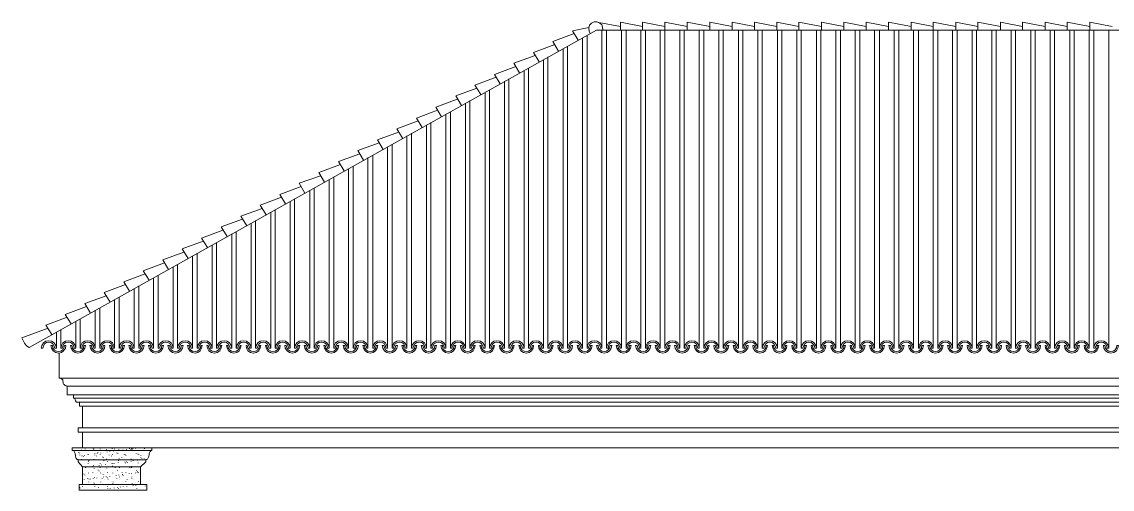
# Model space of a CAD drawing. Header units: millimetres. Extents: x -84511 to -57795, y -17083 to -534.
# Drawn here: x -84183 to -71087, y -6149 to -534 of the extents above; entities that cross this region are included whole.
import ezdxf

# ---------------------------------------------------------------- set-up
doc = ezdxf.new("R2010")
doc.units = ezdxf.units.MM
for name, color, linetype, lineweight in [('A-ALV-___-___-EXI', 250, 'Continuous', 25), ('A-COB-___-___-EXI', 250, 'Continuous', 13), ('A-PIL-___-___-EXI', 250, 'Continuous', 13)]:
    doc.layers.add(name, color=color, linetype=linetype, lineweight=lineweight)

msp = doc.modelspace()

# ---------------------------------------------------------------- linework, layer by layer
at = {"layer": 'A-ALV-___-___-EXI', "color": 18, "lineweight": 9, "flags": 128}
msp.add_lwpolyline([(-83453, -5882), (-83506, -5818), (-83506, -5795), (-83510, -5791), (-83517, -5791), (-83521, -5787), (-83529, -5780), (-83533, -5772), (-83536, -5764), (-83540, -5757), (-83540, -5738), (-83544, -5730), (-83544, -5719), (-83548, -5711), (-83552, -5704), (-83555, -5696), (-83559, -5688), (-83567, -5685), (-83578, -5685), (-83578, -5650), (-58546, -5650)], dxfattribs=at)
at = {"layer": 'A-COB-___-___-EXI', "color": 18, "lineweight": 9}
for p, q in [((-77253, -542), (-76994, -591)), ((-77215, -4456), (-77215, -633)), ((-77161, -4456), (-77161, -633)), ((-76982, -4456), (-76982, -633)), ((-76926, -4456), (-76926, -633)), ((-76747, -4456), (-76747, -633)), ((-76693, -4456), (-76693, -633)), ((-76515, -4456), (-76515, -633)), ((-76279, -4456), (-76279, -633)), ((-76226, -4456), (-76226, -633)), ((-76047, -4456), (-76047, -633)), ((-75990, -4456), (-75990, -633)), ((-75811, -4456), (-75811, -633)), ((-75758, -4456), (-75758, -633)), ((-75575, -4456), (-75575, -633)), ((-75522, -4456), (-75522, -633)), ((-75343, -4456), (-75343, -633)), ((-75290, -4456), (-75290, -633)), ((-75107, -4456), (-75107, -633)), ((-75054, -4456), (-75054, -633)), ((-74875, -4456), (-74875, -633)), ((-74822, -4456), (-74822, -633)), ((-74640, -4456), (-74640, -633)), ((-74586, -4456), (-74586, -633)), ((-74408, -4456), (-74408, -633)), ((-74350, -4456), (-74350, -633)), ((-74172, -4456), (-74172, -633)), ((-74119, -4456), (-74119, -633)), ((-73940, -4456), (-73940, -633)), ((-73883, -4456), (-73883, -633)), ((-73651, -4456), (-73651, -633)), ((-73472, -4456), (-73472, -633)), ((-73415, -4456), (-73415, -633)), ((-73183, -4456), (-73183, -633)), ((-73004, -4456), (-73004, -633)), ((-72947, -4456), (-72947, -633)), ((-72768, -4456), (-72768, -633)), ((-72715, -4456), (-72715, -633)), ((-72532, -4456), (-72532, -633)), ((-72479, -4456), (-72479, -633)), ((-72300, -4456), (-72300, -633)), ((-72247, -4456), (-72247, -633)), ((-72064, -4456), (-72064, -633)), ((-72011, -4456), (-72011, -633)), ((-71832, -4456), (-71832, -633)), ((-71779, -4456), (-71779, -633)), ((-71597, -4456), (-71597, -633)), ((-71543, -4456), (-71543, -633)), ((-71365, -4456), (-71365, -633)), ((-71308, -4456), (-71308, -633)), ((-71129, -4456), (-71129, -633)), ((-77450, -4456), (-77450, -728)), ((-77393, -4456), (-77393, -698)), ((-77682, -4456), (-77682, -858)), ((-77629, -4456), (-77629, -827)), ((-77918, -4456), (-77918, -987)), ((-77865, -4456), (-77865, -957)), ((-78150, -4456), (-78150, -1120)), ((-78097, -4456), (-78097, -1090)), ((-78386, -4456), (-78386, -1249)), ((-78333, -4456), (-78333, -1219)), ((-78618, -4456), (-78618, -1383)), ((-78565, -4456), (-78565, -1352)), ((-78854, -4456), (-78854, -1512)), ((-78801, -4456), (-78801, -1481)), ((-79090, -4456), (-79090, -1645)), ((-79033, -4456), (-79033, -1615)), ((-79322, -4456), (-79322, -1774)), ((-79269, -4456), (-79269, -1744)), ((-79558, -4456), (-79558, -1904)), ((-79501, -4456), (-79501, -1873)), ((-79790, -4456), (-79790, -2037)), ((-79736, -4456), (-79736, -2006)), ((-80026, -4456), (-80026, -2166)), ((-79969, -4456), (-79969, -2136)), ((-80258, -4456), (-80258, -2299)), ((-80204, -4456), (-80204, -2269)), ((-80493, -4456), (-80493, -2429)), ((-80436, -4456), (-80436, -2398)), ((-80725, -4456), (-80725, -2562)), ((-80672, -4456), (-80672, -2531)), ((-80961, -4456), (-80961, -2691)), ((-80908, -4456), (-80908, -2661)), ((-81193, -4456), (-81193, -2820)), ((-81140, -4456), (-81140, -2790)), ((-81429, -4456), (-81429, -2954)), ((-81376, -4456), (-81376, -2923)), ((-81661, -4456), (-81661, -3083)), ((-81608, -4456), (-81608, -3052)), ((-81897, -4456), (-81897, -3216)), ((-81844, -4456), (-81844, -3185)), ((-82133, -4456), (-82133, -3345)), ((-82076, -4456), (-82076, -3315)), ((-82365, -4456), (-82365, -3478)), ((-82312, -4456), (-82312, -3448)), ((-82601, -4456), (-82601, -3608)), ((-82544, -4456), (-82544, -3577)), ((-82833, -4456), (-82833, -3737)), ((-82779, -4456), (-82779, -3707)), ((-83068, -4456), (-83068, -3870)), ((-83012, -4456), (-83012, -3840)), ((-83301, -4456), (-83301, -4000)), ((-83247, -4456), (-83247, -3969)), ((-83536, -4456), (-83536, -4133)), ((-83483, -4456), (-83483, -4102)), ((-83768, -4456), (-83768, -4262)), ((-83715, -4456), (-83715, -4232)), ((-83453, -5411), (-83453, -5152)), ((-83453, -5650), (-83453, -5464))]:
    msp.add_line(p, q, dxfattribs=at)
at = {"layer": 'A-COB-___-___-EXI', "color": 18, "lineweight": 9, "flags": 128}
for points in [[(-83867, -4216), (-84183, -4330), (-84149, -4395), (-84126, -4426), (-84096, -4445), (-77279, -633), (-65556, -633), (-58246, -4410), (-58188, -4311), (-58584, -4148)], [(-77500, -755), (-77568, -641), (-77374, -603)], [(-77203, -633), (-77207, -599), (-77218, -569), (-77245, -546), (-77275, -534), (-77310, -534), (-77340, -549), (-77363, -576), (-77374, -610), (-77370, -645), (-77355, -675)], [(-76994, -633), (-76994, -538), (-76728, -591)], [(-76728, -633), (-76728, -538), (-76458, -591)], [(-76458, -4456), (-76458, -633), (-76458, -538), (-76191, -591)], [(-76191, -633), (-76191, -538), (-75921, -591)], [(-75651, -591), (-75921, -538), (-75921, -633)], [(-75385, -591), (-75651, -538), (-75651, -633)], [(-75385, -633), (-75385, -538), (-75115, -591)], [(-74849, -591), (-75115, -538), (-75115, -633)], [(-74579, -591), (-74849, -538), (-74849, -633)], [(-74312, -591), (-74579, -538), (-74579, -633)], [(-74312, -633), (-74312, -538), (-74042, -591)], [(-74042, -633), (-74042, -538), (-73772, -591)], [(-73704, -633), (-73704, -4456), (-73712, -4422), (-73731, -4391), (-73761, -4372), (-73795, -4365), (-73829, -4372), (-73856, -4391), (-73879, -4422), (-73883, -4456)], [(-73772, -633), (-73772, -538), (-73502, -591)], [(-73502, -633), (-73502, -538), (-73236, -591)], [(-73236, -4456), (-73236, -633), (-73236, -538), (-72966, -591)], [(-72966, -633), (-72966, -538), (-72700, -591)], [(-72430, -591), (-72700, -538), (-72700, -629)], [(-72163, -591), (-72430, -538), (-72430, -629)], [(-72163, -629), (-72163, -538), (-71893, -591)], [(-71893, -629), (-71893, -538), (-71627, -591)], [(-71627, -629), (-71627, -538), (-71357, -591)], [(-71357, -629), (-71357, -538), (-71087, -591)], [(-77736, -888), (-77804, -770), (-77549, -675)], [(-77781, -808), (-78036, -903), (-77968, -1017)], [(-78017, -938), (-78272, -1033), (-78204, -1147)], [(-78249, -1071), (-78504, -1166), (-78436, -1280)], [(-78671, -1409), (-78740, -1295), (-78485, -1200)], [(-78903, -1538), (-78972, -1424), (-78717, -1333)], [(-79143, -1675), (-79212, -1558), (-78953, -1462)], [(-79375, -1805), (-79444, -1691), (-79189, -1596)], [(-79611, -1934), (-79679, -1820), (-79421, -1725)], [(-79657, -1858), (-79911, -1953), (-79843, -2067)], [(-79889, -1987), (-80147, -2082), (-80079, -2197)], [(-80124, -2120), (-80379, -2212), (-80311, -2326)], [(-80547, -2459), (-80615, -2345), (-80356, -2250)], [(-80783, -2592), (-80851, -2474), (-80596, -2383)], [(-81015, -2721), (-81083, -2607), (-80828, -2512)], [(-81250, -2851), (-81319, -2737), (-81064, -2642)], [(-81482, -2984), (-81551, -2870), (-81296, -2775)], [(-81532, -2904), (-81787, -2999), (-81718, -3113)], [(-81768, -3037), (-82023, -3132), (-81954, -3246)], [(-82003, -3170), (-82258, -3262), (-82186, -3376)], [(-82422, -3509), (-82490, -3395), (-82236, -3300)], [(-82654, -3638), (-82726, -3524), (-82471, -3429)], [(-82890, -3771), (-82958, -3657), (-82703, -3562)], [(-83122, -3901), (-83194, -3787), (-82939, -3691)], [(-83171, -3825), (-83426, -3920), (-83358, -4034)], [(-83407, -3954), (-83662, -4049), (-83590, -4163)], [(-83822, -4292), (-83894, -4178), (-83639, -4083)], [(-83951, -4456), (-83932, -4456), (-83951, -4456), (-83943, -4422), (-83924, -4391), (-83894, -4372), (-83860, -4365), (-83826, -4372), (-83795, -4391), (-83776, -4422), (-83768, -4456), (-83787, -4456), (-83795, -4429), (-83810, -4403), (-83833, -4388), (-83860, -4384), (-83886, -4388), (-83909, -4403), (-83924, -4429), (-83932, -4456)], [(-83654, -4422), (-83670, -4422), (-83677, -4452), (-83692, -4475), (-83715, -4490), (-83742, -4494), (-83768, -4490), (-83795, -4475), (-83810, -4452), (-83814, -4422), (-83833, -4422), (-83825, -4456), (-83806, -4486), (-83776, -4505), (-83742, -4513), (-83708, -4505), (-83681, -4486), (-83658, -4456), (-83654, -4422)], [(-83734, -4513), (-83734, -4814), (-58356, -4814), (-58356, -4384)], [(-83696, -4456), (-83715, -4456), (-83696, -4456), (-83692, -4429), (-83677, -4403), (-83654, -4388), (-83624, -4384), (-83597, -4388), (-83574, -4403), (-83559, -4429), (-83555, -4456), (-83536, -4456), (-83544, -4422), (-83563, -4391), (-83590, -4372), (-83624, -4365), (-83658, -4372), (-83689, -4391), (-83708, -4422), (-83715, -4456)], [(-83418, -4422), (-83438, -4422), (-83441, -4452), (-83457, -4475), (-83479, -4490), (-83510, -4494), (-83536, -4490), (-83559, -4475), (-83574, -4452), (-83582, -4422), (-83597, -4422), (-83590, -4456), (-83571, -4486), (-83544, -4505), (-83510, -4513), (-83476, -4505), (-83445, -4486), (-83426, -4456), (-83419, -4422)], [(-83483, -4456), (-83476, -4422), (-83457, -4391), (-83426, -4372), (-83392, -4365), (-83358, -4372), (-83327, -4391), (-83308, -4422), (-83301, -4456), (-83320, -4456), (-83323, -4429), (-83342, -4403), (-83365, -4388), (-83392, -4384), (-83418, -4388), (-83441, -4403), (-83457, -4429), (-83464, -4456), (-83483, -4456), (-83464, -4456)], [(-83186, -4422), (-83202, -4422), (-83209, -4452), (-83225, -4475), (-83247, -4490), (-83274, -4494), (-83301, -4490), (-83323, -4475), (-83342, -4452), (-83346, -4422), (-83365, -4422), (-83358, -4456), (-83339, -4486), (-83308, -4505), (-83274, -4513), (-83240, -4505), (-83209, -4486), (-83190, -4456), (-83186, -4422)], [(-83247, -4456), (-83240, -4422), (-83221, -4391), (-83190, -4372), (-83156, -4365), (-83122, -4372), (-83095, -4391), (-83076, -4422), (-83069, -4456), (-83084, -4456), (-83091, -4429), (-83107, -4403), (-83129, -4388), (-83156, -4384), (-83186, -4388), (-83209, -4403), (-83224, -4429), (-83228, -4456), (-83247, -4456), (-83228, -4456), (-83247, -4456), (-83228, -4456)], [(-82951, -4422), (-82970, -4422), (-82973, -4452), (-82989, -4475), (-83011, -4490), (-83042, -4494), (-83069, -4490), (-83091, -4475), (-83107, -4452), (-83110, -4422), (-83129, -4422), (-83122, -4456), (-83103, -4486), (-83076, -4505), (-83042, -4513), (-83008, -4505), (-82977, -4486), (-82958, -4456), (-82951, -4422)], [(-82996, -4456), (-82989, -4429), (-82973, -4403), (-82951, -4388), (-82924, -4384), (-82897, -4388), (-82871, -4403), (-82856, -4429), (-82852, -4456), (-82833, -4456), (-82840, -4422), (-82859, -4391), (-82890, -4372), (-82924, -4365), (-82958, -4372), (-82989, -4391), (-83008, -4422), (-83011, -4456), (-82996, -4456), (-83011, -4456)], [(-82715, -4422), (-82734, -4422), (-82741, -4452), (-82757, -4475), (-82779, -4490), (-82806, -4494), (-82833, -4490), (-82856, -4475), (-82875, -4452), (-82878, -4422), (-82897, -4422), (-82890, -4456), (-82871, -4486), (-82840, -4505), (-82806, -4513), (-82772, -4505), (-82741, -4486), (-82722, -4456), (-82715, -4422)], [(-82760, -4456), (-82779, -4456), (-82760, -4456), (-82757, -4429), (-82741, -4403), (-82719, -4388), (-82688, -4384), (-82662, -4388), (-82639, -4403), (-82624, -4429), (-82616, -4456), (-82601, -4456), (-82604, -4422), (-82627, -4391), (-82654, -4372), (-82688, -4365), (-82722, -4372), (-82753, -4391), (-82772, -4422), (-82779, -4456)], [(-82483, -4422), (-82502, -4422), (-82506, -4452), (-82521, -4475), (-82544, -4490), (-82574, -4494), (-82601, -4490), (-82624, -4475), (-82639, -4452), (-82643, -4422), (-82662, -4422), (-82654, -4456), (-82635, -4486), (-82608, -4505), (-82574, -4513), (-82536, -4505), (-82509, -4486), (-82490, -4456), (-82483, -4422)], [(-82544, -4456), (-82528, -4456), (-82544, -4456), (-82540, -4422), (-82517, -4391), (-82490, -4372), (-82456, -4365), (-82422, -4372), (-82391, -4391), (-82372, -4422), (-82365, -4456), (-82384, -4456), (-82388, -4429), (-82403, -4403), (-82429, -4388), (-82456, -4384), (-82483, -4388), (-82506, -4403), (-82521, -4429), (-82528, -4456)], [(-82266, -4422), (-82274, -4452), (-82289, -4475), (-82312, -4490), (-82338, -4494), (-82365, -4490), (-82388, -4475), (-82403, -4452), (-82410, -4422), (-82430, -4422), (-82422, -4456), (-82403, -4486), (-82372, -4505), (-82338, -4513), (-82304, -4505), (-82274, -4486), (-82255, -4456), (-82247, -4422), (-82266, -4422)], [(-82312, -4456), (-82293, -4456), (-82312, -4456), (-82304, -4422), (-82285, -4391), (-82255, -4372), (-82220, -4365), (-82186, -4372), (-82156, -4391), (-82137, -4422), (-82133, -4456), (-82148, -4456), (-82156, -4429), (-82171, -4403), (-82194, -4388), (-82220, -4384), (-82247, -4388), (-82274, -4403), (-82289, -4429), (-82293, -4456)], [(-82015, -4422), (-82034, -4422), (-82038, -4452), (-82053, -4475), (-82076, -4490), (-82102, -4494), (-82133, -4490), (-82156, -4475), (-82171, -4452), (-82175, -4422), (-82194, -4422), (-82186, -4456), (-82167, -4486), (-82137, -4505), (-82102, -4513), (-82068, -4505), (-82042, -4486), (-82023, -4456), (-82015, -4422)], [(-82076, -4456), (-82060, -4456), (-82076, -4456), (-82068, -4422), (-82049, -4391), (-82023, -4372), (-81988, -4365), (-81954, -4372), (-81924, -4391), (-81905, -4422), (-81897, -4456), (-81916, -4456), (-81920, -4429), (-81935, -4403), (-81958, -4388), (-81988, -4384), (-82015, -4388), (-82038, -4403), (-82053, -4429), (-82060, -4456)], [(-81779, -4422), (-81798, -4422), (-81802, -4452), (-81821, -4475), (-81844, -4490), (-81870, -4494), (-81897, -4490), (-81920, -4475), (-81935, -4452), (-81943, -4422), (-81962, -4422), (-81954, -4456), (-81935, -4486), (-81905, -4505), (-81870, -4513), (-81836, -4505), (-81806, -4486), (-81787, -4456), (-81779, -4422)], [(-81844, -4456), (-81825, -4456), (-81844, -4456), (-81836, -4422), (-81817, -4391), (-81787, -4372), (-81752, -4365), (-81718, -4372), (-81688, -4391), (-81669, -4422), (-81661, -4456), (-81680, -4456), (-81688, -4429), (-81703, -4403), (-81726, -4388), (-81752, -4384), (-81779, -4388), (-81802, -4403), (-81821, -4429), (-81825, -4456)], [(-81547, -4422), (-81562, -4422), (-81570, -4452), (-81585, -4475), (-81608, -4490), (-81635, -4494), (-81665, -4490), (-81688, -4475), (-81703, -4452), (-81707, -4422), (-81726, -4422), (-81718, -4456), (-81699, -4486), (-81669, -4505), (-81635, -4513), (-81600, -4505), (-81574, -4486), (-81555, -4456), (-81547, -4422)], [(-81608, -4456), (-81589, -4456), (-81608, -4456), (-81600, -4422), (-81581, -4391), (-81555, -4372), (-81520, -4365), (-81486, -4372), (-81456, -4391), (-81437, -4422), (-81429, -4456), (-81448, -4456), (-81452, -4429), (-81467, -4403), (-81490, -4388), (-81520, -4384), (-81547, -4388), (-81570, -4403), (-81585, -4429), (-81589, -4456)], [(-81311, -4422), (-81330, -4422), (-81334, -4452), (-81349, -4475), (-81376, -4490), (-81403, -4494), (-81429, -4490), (-81452, -4475), (-81467, -4452), (-81475, -4422), (-81490, -4422), (-81486, -4456), (-81467, -4486), (-81437, -4505), (-81402, -4513), (-81368, -4505), (-81338, -4486), (-81319, -4456), (-81311, -4422)], [(-81376, -4456), (-81357, -4456), (-81376, -4456), (-81368, -4422), (-81349, -4391), (-81319, -4372), (-81285, -4365), (-81250, -4372), (-81220, -4391), (-81201, -4422), (-81193, -4456), (-81212, -4456), (-81220, -4429), (-81235, -4403), (-81258, -4388), (-81285, -4384), (-81311, -4388), (-81334, -4403), (-81349, -4429), (-81357, -4456)], [(-81079, -4422), (-81094, -4422), (-81102, -4452), (-81117, -4475), (-81140, -4490), (-81167, -4494), (-81193, -4490), (-81220, -4475), (-81235, -4452), (-81239, -4422), (-81258, -4422), (-81250, -4456), (-81231, -4486), (-81201, -4505), (-81167, -4513), (-81132, -4505), (-81106, -4486), (-81083, -4456), (-81079, -4422)], [(-81140, -4456), (-81132, -4422), (-81113, -4391), (-81087, -4372), (-81049, -4365), (-81015, -4372), (-80988, -4391), (-80969, -4422), (-80961, -4456), (-80980, -4456), (-80984, -4429), (-80999, -4403), (-81022, -4388), (-81049, -4384), (-81079, -4388), (-81102, -4403), (-81117, -4429), (-81121, -4456), (-81140, -4456)], [(-80843, -4422), (-80862, -4422), (-80866, -4452), (-80881, -4475), (-80904, -4490), (-80935, -4494), (-80961, -4490), (-80984, -4475), (-80999, -4452), (-81007, -4422), (-81022, -4422), (-81018, -4456), (-80995, -4486), (-80969, -4505), (-80935, -4513), (-80900, -4505), (-80870, -4486), (-80851, -4456), (-80843, -4422)], [(-80908, -4456), (-80889, -4456), (-80908, -4456), (-80900, -4422), (-80881, -4391), (-80851, -4372), (-80817, -4365), (-80783, -4372), (-80752, -4391), (-80733, -4422), (-80725, -4456), (-80744, -4456), (-80748, -4429), (-80767, -4403), (-80790, -4388), (-80817, -4384), (-80843, -4388), (-80866, -4403), (-80881, -4429), (-80889, -4456)], [(-80611, -4422), (-80627, -4422), (-80634, -4452), (-80649, -4475), (-80672, -4490), (-80699, -4494), (-80725, -4490), (-80752, -4475), (-80767, -4452), (-80771, -4422), (-80790, -4422), (-80782, -4456), (-80763, -4486), (-80733, -4505), (-80699, -4513), (-80665, -4505), (-80634, -4486), (-80615, -4456), (-80611, -4422)], [(-80672, -4456), (-80653, -4456), (-80672, -4456), (-80665, -4422), (-80646, -4391), (-80615, -4372), (-80581, -4365), (-80547, -4372), (-80520, -4391), (-80501, -4422), (-80493, -4456), (-80512, -4456), (-80516, -4429), (-80531, -4403), (-80554, -4388), (-80581, -4384), (-80611, -4388), (-80634, -4403), (-80649, -4429), (-80653, -4456)], [(-80376, -4422), (-80395, -4422), (-80398, -4452), (-80414, -4475), (-80436, -4490), (-80467, -4494), (-80493, -4490), (-80516, -4475), (-80531, -4452), (-80539, -4422), (-80554, -4422), (-80547, -4456), (-80528, -4486), (-80501, -4505), (-80467, -4513), (-80433, -4505), (-80402, -4486), (-80383, -4456), (-80375, -4422)], [(-80436, -4456), (-80421, -4456), (-80436, -4456), (-80433, -4422), (-80414, -4391), (-80383, -4372), (-80349, -4365), (-80315, -4372), (-80284, -4391), (-80265, -4422), (-80258, -4456), (-80277, -4456), (-80280, -4429), (-80299, -4403), (-80322, -4388), (-80349, -4384), (-80375, -4388), (-80398, -4403), (-80414, -4429), (-80421, -4456), (-80436, -4456), (-80421, -4456)], [(-80140, -4422), (-80159, -4422), (-80166, -4452), (-80182, -4475), (-80204, -4490), (-80231, -4494), (-80258, -4490), (-80280, -4475), (-80299, -4452), (-80303, -4422), (-80322, -4422), (-80315, -4456), (-80296, -4486), (-80265, -4505), (-80231, -4513), (-80197, -4505), (-80166, -4486), (-80147, -4456), (-80140, -4422)], [(-80204, -4456), (-80197, -4422), (-80178, -4391), (-80147, -4372), (-80113, -4365), (-80079, -4372), (-80052, -4391), (-80033, -4422), (-80026, -4456), (-80041, -4456), (-80048, -4429), (-80064, -4403), (-80086, -4388), (-80113, -4384), (-80143, -4388), (-80166, -4403), (-80181, -4429), (-80185, -4456), (-80204, -4456), (-80185, -4456)], [(-79908, -4422), (-79927, -4422), (-79930, -4452), (-79946, -4475), (-79969, -4490), (-79999, -4494), (-80026, -4490), (-80048, -4475), (-80064, -4452), (-80067, -4422), (-80086, -4422), (-80079, -4456), (-80060, -4486), (-80033, -4505), (-79999, -4513), (-79965, -4505), (-79934, -4486), (-79915, -4456), (-79908, -4422)], [(-79953, -4456), (-79968, -4456), (-79953, -4456), (-79946, -4429), (-79930, -4403), (-79908, -4388), (-79881, -4384), (-79854, -4388), (-79828, -4403), (-79813, -4429), (-79809, -4456), (-79790, -4456), (-79797, -4422), (-79816, -4391), (-79847, -4372), (-79881, -4365), (-79915, -4372), (-79942, -4391), (-79965, -4422), (-79969, -4456)], [(-79672, -4422), (-79691, -4422), (-79698, -4452), (-79714, -4475), (-79736, -4490), (-79763, -4494), (-79790, -4490), (-79813, -4475), (-79828, -4452), (-79835, -4422), (-79854, -4422), (-79847, -4456), (-79828, -4486), (-79797, -4505), (-79763, -4513), (-79729, -4505), (-79698, -4486), (-79679, -4456), (-79672, -4422)], [(-79736, -4456), (-79729, -4422), (-79710, -4391), (-79679, -4372), (-79645, -4365), (-79611, -4372), (-79584, -4391), (-79562, -4422), (-79558, -4456), (-79573, -4456), (-79581, -4429), (-79596, -4403), (-79619, -4388), (-79645, -4384), (-79672, -4388), (-79698, -4403), (-79714, -4429), (-79717, -4456), (-79736, -4456), (-79717, -4456)], [(-79440, -4422), (-79459, -4422), (-79463, -4452), (-79478, -4475), (-79501, -4490), (-79527, -4494), (-79558, -4490), (-79581, -4475), (-79596, -4452), (-79600, -4422), (-79619, -4422), (-79611, -4456), (-79592, -4486), (-79565, -4505), (-79527, -4513), (-79493, -4505), (-79466, -4486), (-79447, -4456), (-79440, -4422)], [(-79501, -4456), (-79497, -4422), (-79474, -4391), (-79447, -4372), (-79413, -4365), (-79379, -4372), (-79348, -4391), (-79329, -4422), (-79322, -4456), (-79341, -4456), (-79345, -4429), (-79360, -4403), (-79383, -4388), (-79413, -4384), (-79440, -4388), (-79463, -4403), (-79478, -4429), (-79485, -4456), (-79501, -4456), (-79485, -4456)], [(-79204, -4422), (-79223, -4422), (-79227, -4452), (-79246, -4475), (-79269, -4490), (-79295, -4494), (-79322, -4490), (-79345, -4475), (-79360, -4452), (-79368, -4422), (-79386, -4422), (-79379, -4456), (-79360, -4486), (-79330, -4505), (-79295, -4513), (-79261, -4505), (-79231, -4486), (-79212, -4456), (-79204, -4422)], [(-79269, -4456), (-79261, -4422), (-79242, -4391), (-79212, -4372), (-79177, -4365), (-79143, -4372), (-79113, -4391), (-79094, -4422), (-79090, -4456), (-79105, -4456), (-79113, -4429), (-79128, -4403), (-79151, -4388), (-79177, -4384), (-79204, -4388), (-79231, -4403), (-79246, -4429), (-79250, -4456), (-79269, -4456), (-79250, -4456)], [(-78972, -4422), (-78991, -4422), (-78995, -4452), (-79010, -4475), (-79033, -4490), (-79059, -4494), (-79090, -4490), (-79113, -4475), (-79128, -4452), (-79132, -4422), (-79151, -4422), (-79143, -4456), (-79124, -4486), (-79094, -4505), (-79059, -4513), (-79025, -4505), (-78999, -4486), (-78980, -4456), (-78972, -4422)], [(-79033, -4456), (-79025, -4422), (-79006, -4391), (-78980, -4372), (-78945, -4365), (-78911, -4372), (-78881, -4391), (-78862, -4422), (-78854, -4456), (-78873, -4456), (-78877, -4429), (-78892, -4403), (-78915, -4388), (-78945, -4384), (-78972, -4388), (-78995, -4403), (-79010, -4429), (-79018, -4456), (-79033, -4456), (-79018, -4456)], [(-78736, -4422), (-78755, -4422), (-78759, -4452), (-78778, -4475), (-78801, -4490), (-78827, -4494), (-78854, -4490), (-78877, -4475), (-78892, -4452), (-78900, -4422), (-78915, -4422), (-78911, -4456), (-78892, -4486), (-78862, -4505), (-78827, -4513), (-78793, -4505), (-78763, -4486), (-78744, -4456), (-78736, -4422)], [(-78801, -4456), (-78793, -4422), (-78774, -4391), (-78744, -4372), (-78709, -4365), (-78675, -4372), (-78645, -4391), (-78626, -4422), (-78618, -4456), (-78637, -4456), (-78645, -4429), (-78660, -4403), (-78683, -4388), (-78709, -4384), (-78736, -4388), (-78759, -4403), (-78778, -4429), (-78782, -4456), (-78801, -4456), (-78782, -4456)], [(-78504, -4422), (-78519, -4422), (-78527, -4452), (-78542, -4475), (-78565, -4490), (-78592, -4494), (-78622, -4490), (-78645, -4475), (-78660, -4452), (-78664, -4422), (-78683, -4422), (-78675, -4456), (-78656, -4486), (-78626, -4505), (-78592, -4513), (-78557, -4505), (-78531, -4486), (-78512, -4456), (-78504, -4422)], [(-78565, -4456), (-78557, -4422), (-78538, -4391), (-78512, -4372), (-78477, -4365), (-78443, -4372), (-78413, -4391), (-78394, -4422), (-78386, -4456), (-78405, -4456), (-78409, -4429), (-78424, -4403), (-78447, -4388), (-78477, -4384), (-78504, -4388), (-78527, -4403), (-78542, -4429), (-78546, -4456), (-78565, -4456), (-78546, -4456)], [(-78268, -4422), (-78287, -4422), (-78291, -4452), (-78306, -4475), (-78333, -4490), (-78360, -4494), (-78386, -4490), (-78409, -4475), (-78424, -4452), (-78432, -4422), (-78447, -4422), (-78443, -4456), (-78420, -4486), (-78394, -4505), (-78360, -4513), (-78325, -4505), (-78295, -4486), (-78276, -4456), (-78268, -4422)], [(-78333, -4456), (-78325, -4422), (-78306, -4391), (-78276, -4372), (-78242, -4365), (-78207, -4372), (-78177, -4391), (-78158, -4422), (-78150, -4456), (-78169, -4456), (-78177, -4429), (-78192, -4403), (-78215, -4388), (-78242, -4384), (-78268, -4388), (-78291, -4403), (-78306, -4429), (-78314, -4456), (-78333, -4456)], [(-78036, -4422), (-78051, -4422), (-78059, -4452), (-78074, -4475), (-78097, -4490), (-78124, -4494), (-78150, -4490), (-78177, -4475), (-78192, -4452), (-78196, -4422), (-78215, -4422), (-78207, -4456), (-78188, -4486), (-78158, -4505), (-78124, -4513), (-78089, -4505), (-78063, -4486), (-78040, -4456), (-78036, -4422)], [(-78097, -4456), (-78089, -4422), (-78070, -4391), (-78044, -4372), (-78006, -4365), (-77972, -4372), (-77945, -4391), (-77926, -4422), (-77918, -4456), (-77937, -4456), (-77941, -4429), (-77956, -4403), (-77979, -4388), (-78006, -4384), (-78036, -4388), (-78059, -4403), (-78074, -4429), (-78078, -4456), (-78097, -4456), (-78078, -4456)], [(-77800, -4422), (-77819, -4422), (-77823, -4452), (-77838, -4475), (-77861, -4490), (-77892, -4494), (-77918, -4490), (-77941, -4475), (-77956, -4452), (-77964, -4422), (-77979, -4422), (-77975, -4456), (-77952, -4486), (-77926, -4505), (-77892, -4513), (-77857, -4505), (-77827, -4486), (-77808, -4456), (-77800, -4422)], [(-77865, -4456), (-77857, -4422), (-77838, -4391), (-77808, -4372), (-77774, -4365), (-77740, -4372), (-77709, -4391), (-77690, -4422), (-77682, -4456), (-77701, -4456), (-77705, -4429), (-77724, -4403), (-77747, -4388), (-77774, -4384), (-77800, -4388), (-77823, -4403), (-77838, -4429), (-77846, -4456), (-77865, -4456), (-77846, -4456)], [(-77568, -4422), (-77584, -4422), (-77591, -4452), (-77606, -4475), (-77629, -4490), (-77656, -4494), (-77682, -4490), (-77709, -4475), (-77724, -4452), (-77728, -4422), (-77747, -4422), (-77740, -4456), (-77720, -4486), (-77690, -4505), (-77656, -4513), (-77622, -4505), (-77591, -4486), (-77572, -4456), (-77568, -4422)], [(-77629, -4456), (-77622, -4422), (-77603, -4391), (-77572, -4372), (-77538, -4365), (-77504, -4372), (-77477, -4391), (-77458, -4422), (-77450, -4456), (-77466, -4456), (-77473, -4429), (-77488, -4403), (-77511, -4388), (-77538, -4384), (-77568, -4388), (-77591, -4403), (-77606, -4429), (-77610, -4456), (-77629, -4456), (-77610, -4456)], [(-77333, -4422), (-77352, -4422), (-77355, -4452), (-77371, -4475), (-77393, -4490), (-77424, -4494), (-77450, -4490), (-77473, -4475), (-77488, -4452), (-77496, -4422), (-77511, -4422), (-77504, -4456), (-77485, -4486), (-77458, -4505), (-77424, -4513), (-77390, -4505), (-77359, -4486), (-77340, -4456), (-77333, -4422)], [(-77393, -4456), (-77390, -4422), (-77371, -4391), (-77340, -4372), (-77306, -4365), (-77272, -4372), (-77241, -4391), (-77222, -4422), (-77215, -4456), (-77234, -4456), (-77237, -4429), (-77253, -4403), (-77279, -4388), (-77306, -4384), (-77332, -4388), (-77355, -4403), (-77371, -4429), (-77378, -4456), (-77393, -4456), (-77378, -4456)], [(-77097, -4422), (-77116, -4422), (-77123, -4452), (-77139, -4475), (-77161, -4490), (-77188, -4494), (-77215, -4490), (-77237, -4475), (-77256, -4452), (-77260, -4422), (-77279, -4422), (-77272, -4456), (-77253, -4486), (-77222, -4505), (-77188, -4513), (-77154, -4505), (-77123, -4486), (-77104, -4456), (-77097, -4422)], [(-77161, -4456), (-77154, -4422), (-77135, -4391), (-77104, -4372), (-77070, -4365), (-77036, -4372), (-77009, -4391), (-76986, -4422), (-76983, -4456), (-76998, -4456), (-77005, -4429), (-77021, -4403), (-77043, -4388), (-77070, -4384), (-77100, -4388), (-77123, -4403), (-77138, -4429), (-77142, -4456), (-77161, -4456), (-77142, -4456)], [(-76865, -4422), (-76884, -4422), (-76887, -4452), (-76903, -4475), (-76926, -4490), (-76956, -4494), (-76983, -4490), (-77005, -4475), (-77021, -4452), (-77024, -4422), (-77043, -4422), (-77036, -4456), (-77017, -4486), (-76990, -4505), (-76956, -4513), (-76922, -4505), (-76891, -4486), (-76872, -4456), (-76865, -4422)], [(-76926, -4456), (-76922, -4422), (-76899, -4391), (-76872, -4372), (-76838, -4365), (-76804, -4372), (-76773, -4391), (-76754, -4422), (-76747, -4456), (-76766, -4456), (-76770, -4429), (-76785, -4403), (-76811, -4388), (-76838, -4384), (-76865, -4388), (-76887, -4403), (-76903, -4429), (-76910, -4456), (-76925, -4456), (-76910, -4456)], [(-76629, -4422), (-76648, -4422), (-76655, -4452), (-76671, -4475), (-76693, -4490), (-76720, -4494), (-76747, -4490), (-76770, -4475), (-76785, -4452), (-76792, -4422), (-76811, -4422), (-76804, -4456), (-76785, -4486), (-76754, -4505), (-76720, -4513), (-76686, -4505), (-76655, -4486), (-76636, -4456), (-76629, -4422)], [(-76674, -4456), (-76671, -4429), (-76655, -4403), (-76629, -4388), (-76602, -4384), (-76576, -4388), (-76553, -4403), (-76538, -4429), (-76530, -4456), (-76515, -4456), (-76519, -4422), (-76541, -4391), (-76568, -4372), (-76602, -4365), (-76636, -4372), (-76667, -4391), (-76686, -4422), (-76693, -4456), (-76674, -4456), (-76693, -4456)], [(-76397, -4422), (-76416, -4422), (-76420, -4452), (-76435, -4475), (-76458, -4490), (-76484, -4494), (-76515, -4490), (-76538, -4475), (-76553, -4452), (-76557, -4422), (-76576, -4422), (-76568, -4456), (-76549, -4486), (-76522, -4505), (-76484, -4513), (-76450, -4505), (-76423, -4486), (-76404, -4456), (-76397, -4422)], [(-76442, -4456), (-76458, -4456), (-76442, -4456), (-76435, -4429), (-76420, -4403), (-76397, -4388), (-76370, -4384), (-76340, -4388), (-76317, -4403), (-76302, -4429), (-76298, -4456), (-76279, -4456), (-76287, -4422), (-76305, -4391), (-76336, -4372), (-76370, -4365), (-76404, -4372), (-76431, -4391), (-76454, -4422), (-76458, -4456)], [(-76161, -4422), (-76180, -4422), (-76184, -4452), (-76203, -4475), (-76226, -4490), (-76252, -4494), (-76279, -4490), (-76302, -4475), (-76317, -4452), (-76325, -4422), (-76344, -4422), (-76336, -4456), (-76317, -4486), (-76286, -4505), (-76252, -4513), (-76218, -4505), (-76188, -4486), (-76169, -4456), (-76161, -4422)], [(-76226, -4456), (-76207, -4456), (-76226, -4456), (-76218, -4422), (-76199, -4391), (-76169, -4372), (-76134, -4365), (-76100, -4372), (-76070, -4391), (-76051, -4422), (-76047, -4456), (-76062, -4456), (-76070, -4429), (-76085, -4403), (-76108, -4388), (-76134, -4384), (-76161, -4388), (-76188, -4403), (-76203, -4429), (-76207, -4456)], [(-75929, -4422), (-75944, -4422), (-75952, -4452), (-75967, -4475), (-75990, -4490), (-76017, -4494), (-76047, -4490), (-76070, -4475), (-76085, -4452), (-76089, -4422), (-76108, -4422), (-76100, -4456), (-76081, -4486), (-76051, -4505), (-76017, -4513), (-75982, -4505), (-75956, -4486), (-75937, -4456), (-75929, -4422)], [(-75990, -4456), (-75975, -4456), (-75990, -4456), (-75982, -4422), (-75963, -4391), (-75937, -4372), (-75902, -4365), (-75868, -4372), (-75838, -4391), (-75819, -4422), (-75811, -4456), (-75830, -4456), (-75834, -4429), (-75849, -4403), (-75872, -4388), (-75902, -4384), (-75929, -4388), (-75952, -4403), (-75967, -4429), (-75975, -4456)], [(-75693, -4422), (-75712, -4422), (-75716, -4452), (-75731, -4475), (-75758, -4490), (-75785, -4494), (-75811, -4490), (-75834, -4475), (-75849, -4452), (-75857, -4422), (-75872, -4422), (-75868, -4456), (-75849, -4486), (-75819, -4505), (-75784, -4513), (-75750, -4505), (-75720, -4486), (-75701, -4456), (-75693, -4422)], [(-75758, -4456), (-75739, -4456), (-75758, -4456), (-75750, -4422), (-75731, -4391), (-75701, -4372), (-75667, -4365), (-75632, -4372), (-75602, -4391), (-75583, -4422), (-75575, -4456), (-75594, -4456), (-75602, -4429), (-75617, -4403), (-75640, -4388), (-75667, -4384), (-75693, -4388), (-75716, -4403), (-75735, -4429), (-75739, -4456)], [(-75461, -4422), (-75476, -4422), (-75484, -4452), (-75499, -4475), (-75522, -4490), (-75549, -4494), (-75579, -4490), (-75602, -4475), (-75617, -4452), (-75621, -4422), (-75640, -4422), (-75632, -4456), (-75613, -4486), (-75583, -4505), (-75549, -4513), (-75514, -4505), (-75488, -4486), (-75465, -4456), (-75461, -4422)], [(-75522, -4456), (-75503, -4456), (-75522, -4456), (-75514, -4422), (-75495, -4391), (-75469, -4372), (-75435, -4365), (-75397, -4372), (-75370, -4391), (-75351, -4422), (-75343, -4456), (-75362, -4456), (-75366, -4429), (-75381, -4403), (-75404, -4388), (-75435, -4384), (-75461, -4388), (-75484, -4403), (-75499, -4429), (-75503, -4456)], [(-75225, -4422), (-75244, -4422), (-75248, -4452), (-75263, -4475), (-75290, -4490), (-75317, -4494), (-75343, -4490), (-75366, -4475), (-75381, -4452), (-75389, -4422), (-75404, -4422), (-75400, -4456), (-75378, -4486), (-75351, -4505), (-75317, -4513), (-75282, -4505), (-75252, -4486), (-75233, -4456), (-75225, -4422)], [(-75290, -4456), (-75271, -4456), (-75290, -4456), (-75282, -4422), (-75263, -4391), (-75233, -4372), (-75199, -4365), (-75165, -4372), (-75134, -4391), (-75115, -4422), (-75107, -4456), (-75126, -4456), (-75134, -4429), (-75149, -4403), (-75172, -4388), (-75199, -4384), (-75225, -4388), (-75248, -4403), (-75263, -4429), (-75271, -4456)], [(-74993, -4422), (-75009, -4422), (-75016, -4452), (-75031, -4475), (-75054, -4490), (-75081, -4494), (-75107, -4490), (-75134, -4475), (-75149, -4452), (-75153, -4422), (-75172, -4422), (-75164, -4456), (-75145, -4486), (-75115, -4505), (-75081, -4513), (-75047, -4505), (-75020, -4486), (-74997, -4456), (-74993, -4422)], [(-75054, -4456), (-75035, -4456), (-75054, -4456), (-75047, -4422), (-75028, -4391), (-74997, -4372), (-74963, -4365), (-74929, -4372), (-74902, -4391), (-74883, -4422), (-74875, -4456), (-74894, -4456), (-74898, -4429), (-74914, -4403), (-74936, -4388), (-74963, -4384), (-74993, -4388), (-75016, -4403), (-75031, -4429), (-75035, -4456)], [(-74757, -4422), (-74777, -4422), (-74780, -4452), (-74796, -4475), (-74818, -4490), (-74849, -4494), (-74875, -4490), (-74898, -4475), (-74913, -4452), (-74921, -4422), (-74936, -4422), (-74932, -4456), (-74910, -4486), (-74883, -4505), (-74849, -4513), (-74815, -4505), (-74784, -4486), (-74765, -4456), (-74758, -4422)], [(-74822, -4456), (-74815, -4422), (-74796, -4391), (-74765, -4372), (-74731, -4365), (-74697, -4372), (-74666, -4391), (-74647, -4422), (-74640, -4456), (-74659, -4456), (-74662, -4429), (-74681, -4403), (-74704, -4388), (-74731, -4384), (-74758, -4388), (-74780, -4403), (-74796, -4429), (-74803, -4456), (-74822, -4456)], [(-74525, -4422), (-74541, -4422), (-74548, -4452), (-74564, -4475), (-74586, -4490), (-74613, -4494), (-74640, -4490), (-74666, -4475), (-74681, -4452), (-74685, -4422), (-74704, -4422), (-74697, -4456), (-74678, -4486), (-74647, -4505), (-74613, -4513), (-74579, -4505), (-74548, -4486), (-74529, -4456), (-74525, -4422)], [(-74586, -4456), (-74579, -4422), (-74560, -4391), (-74529, -4372), (-74495, -4365), (-74461, -4372), (-74434, -4391), (-74415, -4422), (-74408, -4456), (-74423, -4456), (-74430, -4429), (-74446, -4403), (-74468, -4388), (-74495, -4384), (-74526, -4388), (-74548, -4403), (-74563, -4429), (-74567, -4456), (-74586, -4456), (-74567, -4456)], [(-74290, -4422), (-74309, -4422), (-74312, -4452), (-74328, -4475), (-74351, -4490), (-74381, -4494), (-74408, -4490), (-74430, -4475), (-74446, -4452), (-74449, -4422), (-74468, -4422), (-74461, -4456), (-74442, -4486), (-74415, -4505), (-74381, -4513), (-74347, -4505), (-74316, -4486), (-74297, -4456), (-74290, -4422)], [(-74351, -4456), (-74347, -4422), (-74328, -4391), (-74297, -4372), (-74263, -4365), (-74229, -4372), (-74198, -4391), (-74179, -4422), (-74172, -4456), (-74191, -4456), (-74195, -4429), (-74210, -4403), (-74236, -4388), (-74263, -4384), (-74290, -4388), (-74312, -4403), (-74328, -4429), (-74335, -4456), (-74350, -4456), (-74335, -4456)], [(-74054, -4422), (-74073, -4422), (-74080, -4452), (-74096, -4475), (-74119, -4490), (-74145, -4494), (-74172, -4490), (-74195, -4475), (-74214, -4452), (-74217, -4422), (-74236, -4422), (-74229, -4456), (-74210, -4486), (-74179, -4505), (-74145, -4513), (-74111, -4505), (-74080, -4486), (-74061, -4456), (-74054, -4422)], [(-74119, -4456), (-74111, -4422), (-74092, -4391), (-74061, -4372), (-74027, -4365), (-73993, -4372), (-73966, -4391), (-73944, -4422), (-73940, -4456), (-73955, -4456), (-73963, -4429), (-73978, -4403), (-74001, -4388), (-74027, -4384), (-74058, -4388), (-74080, -4403), (-74096, -4429), (-74099, -4456), (-74118, -4456), (-74099, -4456)], [(-73822, -4422), (-73841, -4422), (-73845, -4452), (-73860, -4475), (-73883, -4490), (-73913, -4494), (-73940, -4490), (-73963, -4475), (-73978, -4452), (-73982, -4422), (-74001, -4422), (-73993, -4456), (-73974, -4486), (-73947, -4505), (-73913, -4513), (-73875, -4505), (-73848, -4486), (-73829, -4456), (-73822, -4422)], [(-73723, -4456), (-73704, -4456), (-73723, -4456), (-73727, -4429), (-73742, -4403), (-73769, -4388), (-73795, -4384), (-73822, -4388), (-73845, -4403), (-73860, -4429), (-73867, -4456), (-73883, -4456), (-73867, -4456)], [(-73586, -4422), (-73605, -4422), (-73613, -4452), (-73628, -4475), (-73651, -4490), (-73677, -4494), (-73704, -4490), (-73727, -4475), (-73742, -4452), (-73750, -4422), (-73769, -4422), (-73761, -4456), (-73742, -4486), (-73712, -4505), (-73677, -4513), (-73643, -4505), (-73613, -4486), (-73594, -4456), (-73586, -4422)], [(-73651, -4456), (-73643, -4422), (-73624, -4391), (-73594, -4372), (-73559, -4365), (-73525, -4372), (-73498, -4391), (-73476, -4422), (-73472, -4456), (-73487, -4456), (-73495, -4429), (-73510, -4403), (-73533, -4388), (-73559, -4384), (-73586, -4388), (-73613, -4403), (-73628, -4429), (-73632, -4456), (-73651, -4456)], [(-73354, -4422), (-73373, -4422), (-73377, -4452), (-73392, -4475), (-73415, -4490), (-73441, -4494), (-73472, -4490), (-73495, -4475), (-73510, -4452), (-73514, -4422), (-73533, -4422), (-73525, -4456), (-73506, -4486), (-73476, -4505), (-73441, -4513), (-73407, -4505), (-73381, -4486), (-73362, -4456), (-73354, -4422)], [(-73415, -4456), (-73407, -4422), (-73388, -4391), (-73362, -4372), (-73327, -4365), (-73293, -4372), (-73263, -4391), (-73244, -4422), (-73236, -4456), (-73255, -4456), (-73259, -4429), (-73274, -4403), (-73297, -4388), (-73327, -4384), (-73354, -4388), (-73377, -4403), (-73392, -4429), (-73400, -4456), (-73415, -4456), (-73400, -4456)], [(-73118, -4422), (-73137, -4422), (-73141, -4452), (-73160, -4475), (-73183, -4490), (-73209, -4494), (-73236, -4490), (-73259, -4475), (-73274, -4452), (-73282, -4422), (-73301, -4422), (-73293, -4456), (-73274, -4486), (-73244, -4505), (-73209, -4513), (-73175, -4505), (-73145, -4486), (-73126, -4456), (-73118, -4422)], [(-73183, -4456), (-73175, -4422), (-73156, -4391), (-73126, -4372), (-73092, -4365), (-73057, -4372), (-73027, -4391), (-73008, -4422), (-73004, -4456), (-73019, -4456), (-73027, -4429), (-73042, -4403), (-73065, -4388), (-73091, -4384), (-73118, -4388), (-73141, -4403), (-73160, -4429), (-73164, -4456), (-73183, -4456), (-73164, -4456)], [(-72886, -4422), (-72901, -4422), (-72909, -4452), (-72924, -4475), (-72947, -4490), (-72974, -4494), (-73004, -4490), (-73027, -4475), (-73042, -4452), (-73046, -4422), (-73065, -4422), (-73057, -4456), (-73038, -4486), (-73008, -4505), (-72974, -4513), (-72939, -4505), (-72913, -4486), (-72894, -4456), (-72886, -4422)], [(-72947, -4456), (-72939, -4422), (-72920, -4391), (-72894, -4372), (-72859, -4365), (-72825, -4372), (-72795, -4391), (-72776, -4422), (-72768, -4456), (-72787, -4456), (-72791, -4429), (-72806, -4403), (-72829, -4388), (-72859, -4384), (-72886, -4388), (-72909, -4403), (-72924, -4429), (-72928, -4456), (-72947, -4456), (-72928, -4456), (-72947, -4456), (-72928, -4456)], [(-72650, -4422), (-72669, -4422), (-72673, -4452), (-72688, -4475), (-72715, -4490), (-72742, -4494), (-72768, -4490), (-72791, -4475), (-72806, -4452), (-72814, -4422), (-72829, -4422), (-72825, -4456), (-72806, -4486), (-72776, -4505), (-72742, -4513), (-72707, -4505), (-72677, -4486), (-72658, -4456), (-72650, -4422)], [(-72696, -4456), (-72692, -4429), (-72673, -4403), (-72650, -4388), (-72624, -4384), (-72597, -4388), (-72574, -4403), (-72559, -4429), (-72551, -4456), (-72532, -4456), (-72540, -4422), (-72559, -4391), (-72589, -4372), (-72624, -4365), (-72658, -4372), (-72688, -4391), (-72707, -4422), (-72715, -4456), (-72696, -4456), (-72715, -4456)], [(-72418, -4422), (-72433, -4422), (-72441, -4452), (-72456, -4475), (-72479, -4490), (-72506, -4494), (-72536, -4490), (-72559, -4475), (-72574, -4452), (-72578, -4422), (-72597, -4422), (-72589, -4456), (-72570, -4486), (-72540, -4505), (-72506, -4513), (-72471, -4505), (-72445, -4486), (-72422, -4456), (-72418, -4422)], [(-72460, -4456), (-72479, -4456), (-72460, -4456), (-72456, -4429), (-72441, -4403), (-72418, -4388), (-72392, -4384), (-72361, -4388), (-72338, -4403), (-72323, -4429), (-72319, -4456), (-72300, -4456), (-72308, -4422), (-72327, -4391), (-72354, -4372), (-72392, -4365), (-72426, -4372), (-72452, -4391), (-72471, -4422), (-72479, -4456)], [(-72182, -4422), (-72201, -4422), (-72205, -4452), (-72220, -4475), (-72247, -4490), (-72274, -4494), (-72300, -4490), (-72323, -4475), (-72338, -4452), (-72346, -4422), (-72361, -4422), (-72357, -4456), (-72335, -4486), (-72308, -4505), (-72274, -4513), (-72239, -4505), (-72209, -4486), (-72190, -4456), (-72182, -4422)], [(-72247, -4456), (-72228, -4456), (-72247, -4456), (-72239, -4422), (-72220, -4391), (-72190, -4372), (-72156, -4365), (-72122, -4372), (-72091, -4391), (-72072, -4422), (-72064, -4456), (-72083, -4456), (-72091, -4429), (-72106, -4403), (-72129, -4388), (-72156, -4384), (-72182, -4388), (-72205, -4403), (-72220, -4429), (-72228, -4456)], [(-71966, -4422), (-71973, -4452), (-71988, -4475), (-72011, -4490), (-72038, -4494), (-72064, -4490), (-72091, -4475), (-72106, -4452), (-72110, -4422), (-72129, -4422), (-72122, -4456), (-72103, -4486), (-72072, -4505), (-72038, -4513), (-72004, -4505), (-71973, -4486), (-71954, -4456), (-71950, -4422), (-71966, -4422)], [(-72011, -4456), (-71992, -4456), (-72011, -4456), (-72004, -4422), (-71985, -4391), (-71954, -4372), (-71920, -4365), (-71886, -4372), (-71859, -4391), (-71840, -4422), (-71832, -4456), (-71851, -4456), (-71855, -4429), (-71871, -4403), (-71893, -4388), (-71920, -4384), (-71950, -4388), (-71973, -4403), (-71988, -4429), (-71992, -4456)], [(-71715, -4422), (-71734, -4422), (-71737, -4452), (-71753, -4475), (-71775, -4490), (-71806, -4494), (-71832, -4490), (-71855, -4475), (-71870, -4452), (-71878, -4422), (-71893, -4422), (-71886, -4456), (-71867, -4486), (-71840, -4505), (-71806, -4513), (-71772, -4505), (-71741, -4486), (-71722, -4456), (-71715, -4422)], [(-71779, -4456), (-71760, -4456), (-71779, -4456), (-71772, -4422), (-71753, -4391), (-71722, -4372), (-71688, -4365), (-71654, -4372), (-71623, -4391), (-71604, -4422), (-71597, -4456), (-71616, -4456), (-71619, -4429), (-71638, -4403), (-71661, -4388), (-71688, -4384), (-71715, -4388), (-71737, -4403), (-71753, -4429), (-71760, -4456)], [(-71479, -4422), (-71498, -4422), (-71505, -4452), (-71521, -4475), (-71543, -4490), (-71570, -4494), (-71597, -4490), (-71619, -4475), (-71638, -4452), (-71642, -4422), (-71661, -4422), (-71654, -4456), (-71635, -4486), (-71604, -4505), (-71570, -4513), (-71536, -4505), (-71505, -4486), (-71486, -4456), (-71479, -4422)], [(-71543, -4456), (-71524, -4456), (-71543, -4456), (-71536, -4422), (-71517, -4391), (-71486, -4372), (-71452, -4365), (-71418, -4372), (-71391, -4391), (-71372, -4422), (-71365, -4456), (-71380, -4456), (-71387, -4429), (-71403, -4403), (-71425, -4388), (-71452, -4384), (-71482, -4388), (-71505, -4403), (-71521, -4429), (-71524, -4456)], [(-71247, -4422), (-71266, -4422), (-71269, -4452), (-71285, -4475), (-71308, -4490), (-71338, -4494), (-71365, -4490), (-71387, -4475), (-71403, -4452), (-71406, -4422), (-71425, -4422), (-71418, -4456), (-71399, -4486), (-71372, -4505), (-71338, -4513), (-71304, -4505), (-71273, -4486), (-71254, -4456), (-71247, -4422)], [(-71308, -4456), (-71292, -4456), (-71308, -4456), (-71304, -4422), (-71285, -4391), (-71254, -4372), (-71220, -4365), (-71186, -4372), (-71155, -4391), (-71136, -4422), (-71129, -4456), (-71148, -4456), (-71152, -4429), (-71167, -4403), (-71193, -4388), (-71220, -4384), (-71247, -4388), (-71269, -4403), (-71285, -4429), (-71292, -4456)], [(-71011, -4422), (-71030, -4422), (-71037, -4452), (-71053, -4475), (-71076, -4490), (-71102, -4494), (-71129, -4490), (-71152, -4475), (-71167, -4452), (-71174, -4422), (-71193, -4422), (-71186, -4456), (-71167, -4486), (-71136, -4505), (-71102, -4513), (-71068, -4505), (-71037, -4486), (-71018, -4456), (-71011, -4422)], [(-83734, -4814), (-83719, -4814), (-83711, -4817), (-83704, -4825), (-83696, -4829), (-83692, -4836), (-83689, -4844), (-83689, -4852), (-83685, -4863), (-83685, -4878), (-83681, -4886), (-83673, -4893), (-83670, -4897), (-83662, -4905), (-83654, -4909), (-83647, -4909), (-83639, -4912)], [(-58485, -5015), (-58485, -4912), (-83639, -4912), (-83639, -5015), (-58485, -5015)], [(-83563, -5015), (-83563, -5057), (-58561, -5057), (-58561, -5015)], [(-58576, -5057), (-58576, -5065), (-58580, -5072), (-58580, -5080), (-58584, -5087), (-58588, -5091), (-58592, -5099), (-58595, -5099), (-58599, -5103), (-58607, -5103), (-83517, -5103), (-83525, -5103), (-83529, -5099), (-83533, -5099), (-83536, -5091), (-83540, -5087), (-83544, -5080), (-83544, -5072), (-83548, -5065), (-83548, -5057)], [(-83491, -5103), (-83491, -5152), (-58633, -5152), (-58633, -5103)], [(-58618, -5464), (-58618, -5411), (-83506, -5411), (-83506, -5464), (-58618, -5464)]]:
    msp.add_lwpolyline(points, dxfattribs=at)
at = {"layer": 'A-PIL-___-___-EXI', "color": 18, "lineweight": 9}
for p, q in [((-83555, -5654), (-83555, -5650)), ((-83540, -5753), (-83540, -5749)), ((-83502, -5707), (-83502, -5704)), ((-83491, -5715), (-83491, -5711)), ((-83487, -5738), (-83487, -5734)), ((-83468, -5681), (-83468, -5677)), ((-83441, -5761), (-83441, -5757)), ((-83430, -5742), (-83430, -5738)), ((-83422, -5666), (-83422, -5662)), ((-83392, -5734), (-83392, -5730)), ((-83384, -5734), (-83384, -5730)), ((-83327, -5658), (-83327, -5654)), ((-83323, -5681), (-83323, -5677)), ((-83320, -5666), (-83320, -5662)), ((-83308, -5723), (-83308, -5719)), ((-83308, -5738), (-83308, -5734)), ((-83285, -5753), (-83285, -5749)), ((-83278, -5719), (-83278, -5715)), ((-83270, -5711), (-83270, -5707)), ((-83243, -5666), (-83243, -5662)), ((-83243, -5734), (-83243, -5730)), ((-83232, -5715), (-83232, -5711)), ((-83213, -5764), (-83213, -5761)), ((-83167, -5677), (-83167, -5673)), ((-83156, -5704), (-83156, -5700)), ((-83133, -5738), (-83133, -5734)), ((-83126, -5700), (-83126, -5696)), ((-83107, -5753), (-83107, -5749)), ((-83099, -5662), (-83099, -5658)), ((-83095, -5734), (-83095, -5730)), ((-83080, -5692), (-83080, -5688)), ((-83069, -5666), (-83069, -5662)), ((-83042, -5715), (-83042, -5711)), ((-83031, -5723), (-83031, -5719)), ((-83019, -5673), (-83019, -5669)), ((-83000, -5685), (-83000, -5681)), ((-82970, -5681), (-82970, -5677)), ((-82954, -5734), (-82954, -5730)), ((-82943, -5730), (-82943, -5726)), ((-82932, -5749), (-82932, -5745)), ((-82924, -5673), (-82924, -5669)), ((-82890, -5662), (-82890, -5658)), ((-82875, -5677), (-82875, -5673)), ((-82867, -5662), (-82867, -5658)), ((-82859, -5673), (-82859, -5669)), ((-82848, -5662), (-82848, -5658)), ((-82817, -5658), (-82817, -5654)), ((-82810, -5719), (-82810, -5715)), ((-82791, -5726), (-82791, -5723)), ((-82776, -5734), (-82776, -5730)), ((-82772, -5654), (-82772, -5650)), ((-82753, -5749), (-82753, -5745)), ((-82719, -5669), (-82719, -5666)), ((-82711, -5662), (-82711, -5658)), ((-82639, -5669), (-82639, -5666)), ((-83464, -5791), (-83464, -5787)), ((-83441, -5879), (-83441, -5875)), ((-83418, -5894), (-83418, -5890)), ((-83407, -5886), (-83407, -5882)), ((-83388, -5844), (-83388, -5840)), ((-83384, -5814), (-83384, -5810)), ((-83380, -5882), (-83380, -5879)), ((-83377, -5806), (-83377, -5802)), ((-83373, -5825), (-83373, -5822)), ((-83331, -5875), (-83331, -5871)), ((-83323, -5867), (-83323, -5863)), ((-83320, -5791), (-83320, -5787)), ((-83262, -5879), (-83262, -5875)), ((-83255, -5863), (-83255, -5860)), ((-83240, -5844), (-83240, -5840)), ((-83240, -5894), (-83240, -5890)), ((-83224, -5860), (-83224, -5856)), ((-83202, -5772), (-83202, -5768)), ((-83198, -5806), (-83198, -5802)), ((-83179, -5856), (-83179, -5852)), ((-83164, -5787), (-83164, -5783)), ((-83152, -5818), (-83152, -5814)), ((-83103, -5844), (-83103, -5841)), ((-83095, -5871), (-83095, -5867)), ((-83091, -5844), (-83091, -5840)), ((-83072, -5841), (-83072, -5837)), ((-83061, -5894), (-83061, -5890)), ((-83027, -5833), (-83027, -5829)), ((-83023, -5806), (-83023, -5802)), ((-83015, -5783), (-83015, -5780)), ((-83011, -5894), (-83011, -5890)), ((-82981, -5768), (-82981, -5764)), ((-82947, -5825), (-82947, -5821)), ((-82939, -5837), (-82939, -5833)), ((-82913, -5829), (-82913, -5825)), ((-82909, -5879), (-82909, -5875)), ((-82886, -5894), (-82886, -5890)), ((-82871, -5787), (-82871, -5783)), ((-82871, -5814), (-82871, -5810)), ((-82867, -5894), (-82867, -5890)), ((-82863, -5875), (-82863, -5871)), ((-82844, -5806), (-82844, -5802)), ((-82795, -5802), (-82795, -5799)), ((-82787, -5837), (-82787, -5833)), ((-82764, -5799), (-82764, -5795)), ((-82757, -6092), (-82757, -5882)), ((-82753, -5772), (-82753, -5768)), ((-82741, -5780), (-82741, -5776)), ((-82719, -5795), (-82719, -5791)), ((-82715, -5780), (-82715, -5776)), ((-83438, -5970), (-83438, -5966)), ((-83426, -5981), (-83426, -5978)), ((-83396, -6023), (-83396, -6019)), ((-83384, -5955), (-83384, -5951)), ((-83377, -6027), (-83377, -6023)), ((-83358, -6027), (-83358, -6023)), ((-83331, -5951), (-83331, -5947)), ((-83327, -6023), (-83327, -6019)), ((-83316, -5901), (-83316, -5898)), ((-83312, -6012), (-83312, -6008)), ((-83282, -6016), (-83282, -6012)), ((-83266, -5920), (-83266, -5917)), ((-83255, -5932), (-83255, -5928)), ((-83236, -5955), (-83236, -5951)), ((-83217, -6023), (-83217, -6019)), ((-83206, -5977), (-83206, -5974)), ((-83202, -6004), (-83202, -6000)), ((-83171, -6000), (-83171, -5996)), ((-83160, -5898), (-83160, -5894)), ((-83156, -6008), (-83156, -6004)), ((-83152, -5951), (-83152, -5947)), ((-83148, -6027), (-83148, -6023)), ((-83126, -5996), (-83126, -5993)), ((-83088, -5955), (-83088, -5951)), ((-83050, -5985), (-83050, -5981)), ((-83042, -6023), (-83042, -6019)), ((-83034, -5924), (-83034, -5920)), ((-83019, -5981), (-83019, -5977)), ((-83008, -6004), (-83008, -6000)), ((-82977, -5951), (-82977, -5947)), ((-82966, -5989), (-82966, -5985)), ((-82935, -5947), (-82935, -5943)), ((-82894, -5966), (-82894, -5962)), ((-82867, -5962), (-82867, -5958)), ((-82863, -6004), (-82863, -6000)), ((-82863, -6023), (-82863, -6019)), ((-82817, -5955), (-82817, -5951)), ((-82806, -5928), (-82806, -5924)), ((-82798, -5951), (-82798, -5947)), ((-82795, -5939), (-82795, -5936)), ((-82783, -5947), (-82783, -5943)), ((-83491, -6130), (-83491, -6126)), ((-83483, -6137), (-83483, -6133)), ((-83464, -6092), (-83464, -6088)), ((-83453, -6122), (-83453, -6118)), ((-83434, -6035), (-83434, -6031)), ((-83380, -6065), (-83380, -6061)), ((-83373, -6038), (-83373, -6035)), ((-83320, -6076), (-83320, -6073)), ((-83312, -6088), (-83312, -6084)), ((-83308, -6122), (-83308, -6118)), ((-83285, -6092), (-83285, -6088)), ((-83263, -6133), (-83263, -6130)), ((-83232, -6065), (-83232, -6061)), ((-83194, -6038), (-83194, -6035)), ((-83152, -6118), (-83152, -6114)), ((-83148, -6145), (-83148, -6141)), ((-83141, -6038), (-83141, -6035)), ((-83122, -6141), (-83122, -6137)), ((-83107, -6092), (-83107, -6088)), ((-83088, -6084), (-83088, -6080)), ((-83084, -6065), (-83084, -6061)), ((-83072, -6137), (-83072, -6133)), ((-83034, -6133), (-83034, -6130)), ((-83023, -6145), (-83023, -6141)), ((-83015, -6038), (-83015, -6035)), ((-83004, -6114), (-83004, -6111)), ((-82996, -6126), (-82996, -6122)), ((-82966, -6122), (-82966, -6118)), ((-82932, -6057), (-82932, -6054)), ((-82928, -6092), (-82928, -6088)), ((-82920, -6118), (-82920, -6114)), ((-82916, -6035), (-82916, -6031)), ((-82859, -6084), (-82859, -6080)), ((-82859, -6114), (-82859, -6111)), ((-82852, -6095), (-82852, -6092)), ((-82844, -6107), (-82844, -6103)), ((-82836, -6038), (-82836, -6035)), ((-82814, -6103), (-82814, -6099)), ((-82802, -6141), (-82802, -6137)), ((-82783, -6057), (-82783, -6054)), ((-82768, -6095), (-82768, -6092)), ((-82703, -6111), (-82703, -6107))]:
    msp.add_line(p, q, dxfattribs=at)
at = {"layer": 'A-PIL-___-___-EXI', "color": 18, "lineweight": 9, "flags": 128}
for points in [[(-83578, -5685), (-82620, -5685), (-82620, -5650)], [(-82620, -5685), (-82631, -5685), (-82635, -5688), (-82642, -5696), (-82646, -5704), (-82650, -5711), (-82654, -5719), (-82654, -5738), (-82658, -5749), (-82658, -5757), (-82662, -5764), (-82665, -5772), (-82669, -5780), (-82673, -5787), (-82680, -5791), (-82688, -5791), (-82692, -5795), (-83506, -5795)], [(-83464, -5753), (-83460, -5745), (-83460, -5742)], [(-83453, -6092), (-83453, -5882), (-82757, -5882), (-82692, -5818), (-82692, -5795)], [(-83084, -5879), (-83088, -5879), (-83088, -5875)], [(-82924, -5818), (-82920, -5821), (-82920, -5818)], [(-82973, -5977), (-82973, -5974), (-82977, -5974)], [(-82681, -6160), (-83495, -6160), (-83495, -6092), (-82681, -6092), (-82681, -6160)]]:
    msp.add_lwpolyline(points, dxfattribs=at)

doc.saveas('drawing.dxf')
